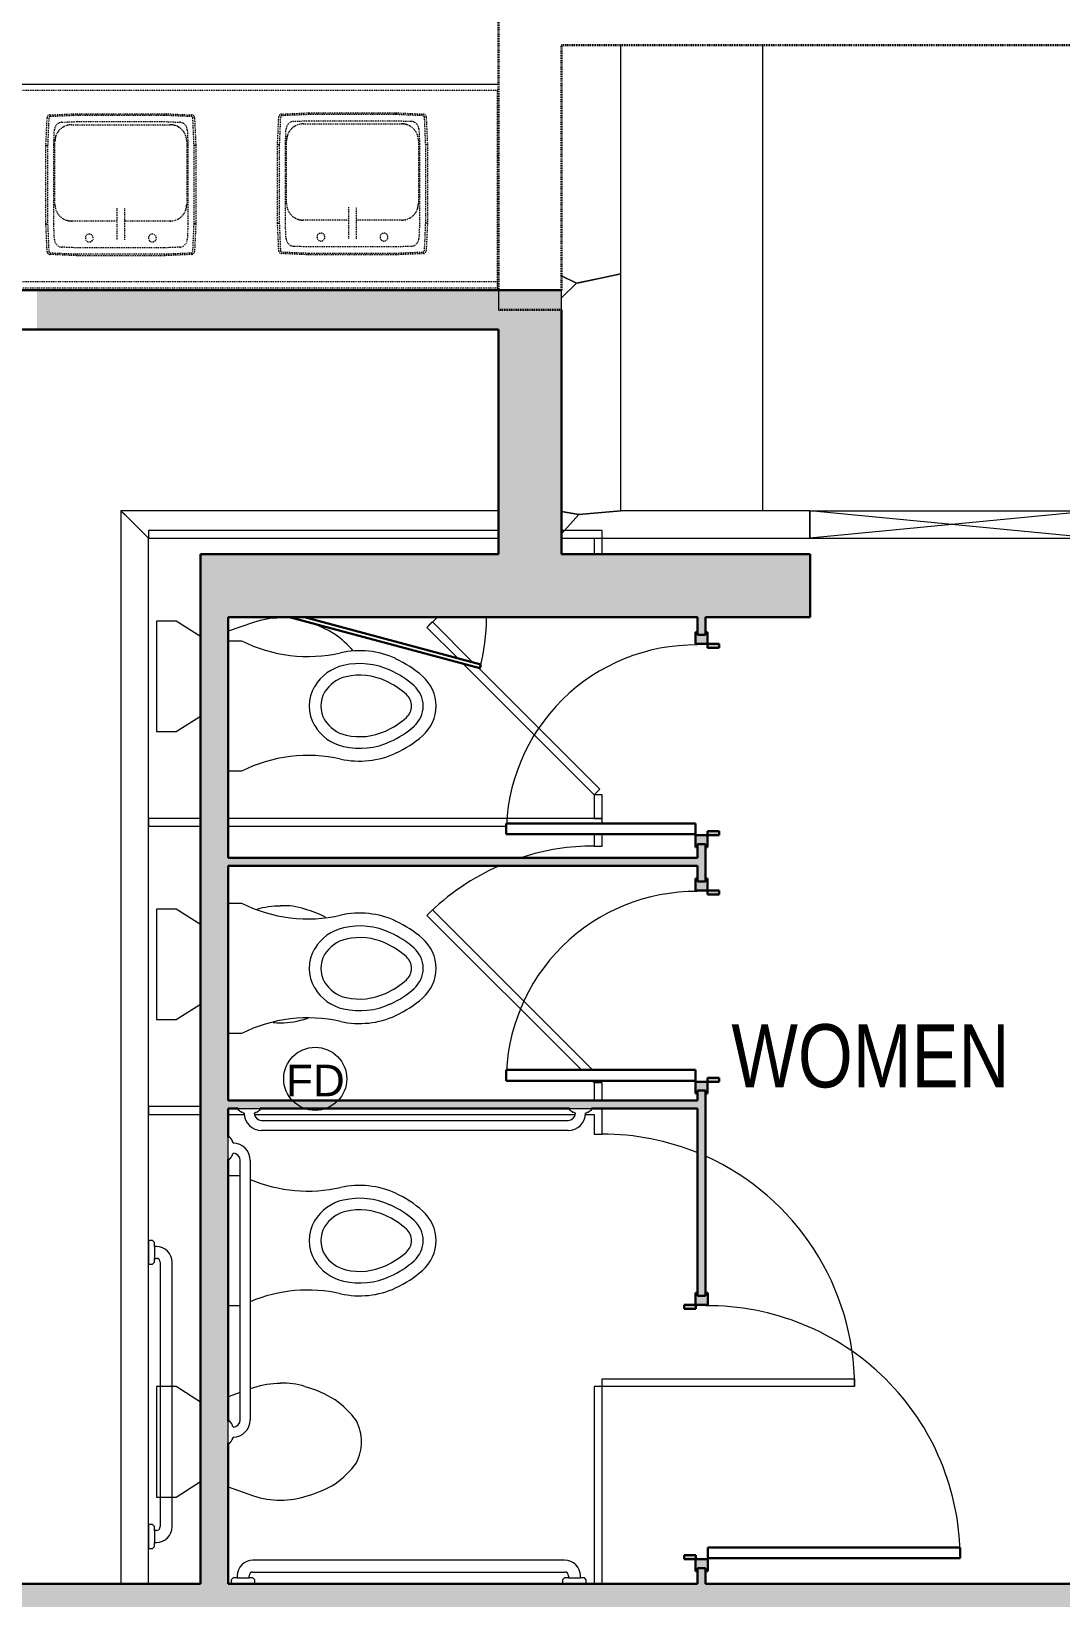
# Model space of a CAD drawing. Header units: inches. Extents: x -4451 to 2809, y -40 to 2719.
# Drawn here: x -892.7 to -762.2, y 1431.6 to 1630.1 of the extents above; entities that cross this region are included whole.
import ezdxf

# ---------------------------------------------------------------- set-up
doc = ezdxf.new("R2010")
doc.units = ezdxf.units.IN
doc.header["$MEASUREMENT"] = 0
doc.linetypes.add('Demolished', pattern=[0.1875, 0.125, -0.0625])
for name, color, linetype, lineweight in [('7th Floor_dwg', 8, 'Continuous', 9), ('A-Anno-Bldg', 7, 'Continuous', 9), ('A-ANNO-NOTE', 131, 'Continuous', 18), ('A-DOOR', 31, 'Continuous', 18), ('A-Flor-Case-Exst', 7, 'Continuous', 9), ('A-Flor-Pfix', 7, 'Continuous', 9), ('A-Flor-Pfix-Exst', 7, 'Continuous', 9), ('A-Flor-Spcl', 7, 'Continuous', 9), ('A-Flor-Tptn', 7, 'Continuous', 9), ('A-WALL', 113, 'Continuous', 18), ('A-Wall-Bldg', 7, 'Continuous', 9), ('A-Wall-Open', 7, 'Continuous', 9), ('A-WALL-PATT', 111, 'Continuous', 18), ('I-FURN', 30, 'Continuous', 18), ('I-WALL', 2, 'Demolished', 9), ('P-SANR-FIXT', 6, 'Continuous', 18), ('Q-CASE', 31, 'Demolished', 9)]:
    doc.layers.add(name, color=color, linetype=linetype, lineweight=lineweight)
doc.styles.add('Arial', font='arial.ttf', dxfattribs={"width": 0.8, "height": 8})
doc.styles.add('Arial_3', font='arial.ttf', dxfattribs={"height": 4})

# ---------------------------------------------------------------- blocks, each defined once
blk = doc.blocks.new('7th Floor_dwg_Stall _Accessible_-6970074-Level 07 DEMOLITION PLAN')
at = {"layer": 'A-Flor-Pfix'}
for p, q in [((11.63, 24.25), (10.12, 23.72)), ((13.32, 24.84), (12.9, 24.7)), ((10.12, 12.28), (13.32, 11.16))]:
    blk.add_line(p, q, dxfattribs=at)
at = {"layer": 'A-Flor-Pfix', "flags": 128}
blk.add_lwpolyline([(6.59, 23.04), (3.5, 25), (1, 25), (1, 11), (3.5, 11), (6.59, 12.96)], dxfattribs=at)
at = {"layer": 'A-Flor-Pfix'}
for centre, radius, start, end in [((16.72, 14.88), 10.52, 90, 108.8354), ((17.24, 17.38), 8.05, 71.1646, 93.7754), ((16.16, 11.47), 14.01, 57.6462, 74.7553), ((17.24, 14.02), 11.29, 36.0611, 55.3641), ((21.07, 18), 5.93, 0, 26.7012), ((21.07, 18), 5.93, 333.2988, 360), ((17.24, 21.98), 11.29, 304.6359, 323.9389), ((16.7, 23.91), 13.2, 284.9626, 301.7838), ((16.72, 21.12), 10.52, 251.1646, 270), ((16.72, 21.12), 10.52, 270, 288.8354)]:
    blk.add_arc(centre, radius, start, end, dxfattribs=at)
at = {"layer": 'A-Flor-Spcl'}
for p, q in [((0.75, 42.75), (0.75, 41.25)), ((1.5, 40.75), (1.5, 7.25)), ((3, 7.25), (3, 40.75)), ((0.75, 6.75), (0.75, 5.25)), ((52.75, 3), (13.25, 3)), ((11.25, 0.75), (12.75, 0.75)), ((13.25, 1.5), (52.75, 1.5)), ((53.25, 0.75), (54.75, 0.75))]:
    blk.add_line(p, q, dxfattribs=at)
at = {"layer": 'A-Flor-Spcl', "flags": 128}
for points in [[(1, 42.75), (0.75, 42.75), (0.75, 43.25), (0.5, 43.5), (0, 43.5), (0, 40.5), (0.5, 40.5), (0.75, 40.75), (0.75, 41.25), (1, 41.25)], [(1, 6.75), (0.75, 6.75), (0.75, 7.25), (0.5, 7.5), (0, 7.5), (0, 4.5), (0.5, 4.5), (0.75, 4.75), (0.75, 5.25), (1, 5.25)], [(11.25, 1), (11.25, 0.75), (10.75, 0.75), (10.5, 0.5), (10.5, 0)], [(13.5, 0), (13.5, 0.5), (13.25, 0.75), (12.75, 0.75), (12.75, 1)], [(53.25, 1), (53.25, 0.75), (52.75, 0.75), (52.5, 0.5), (52.5, 0)], [(55.5, 0), (55.5, 0.5), (55.25, 0.75), (54.75, 0.75), (54.75, 1)]]:
    blk.add_lwpolyline(points, dxfattribs=at)
at = {"layer": 'A-Flor-Spcl'}
for centre, radius, start, end in [((1, 40.75), 2, 360, 90), ((1, 40.75), 0.5, 0, 90), ((1, 7.25), 2, 270, 0), ((1, 7.25), 0.5, 270, 360), ((13.25, 1), 2, 90, 180), ((52.75, 1), 2, 0, 90), ((13.25, 1), 0.5, 90, 180), ((52.75, 1), 0.5, 0, 90)]:
    blk.add_arc(centre, radius, start, end, dxfattribs=at)
at = {"layer": 'A-Flor-Tptn'}
for p, q in [((6.62, 60.5), (0, 60.5)), ((10.12, 59.5), (12.15, 59.5)), ((13.42, 59.5), (54.11, 59.5))]:
    blk.add_line(p, q, dxfattribs=at)
at = {"layer": 'A-Flor-Tptn', "flags": 128}
for points in [[(0, 60.5), (0, 59.5), (6.62, 59.5)], [(55.38, 59.5), (56.5, 59.5), (56.5, 57), (57.5, 57), (57.5, 60.25)], [(57.5, 0), (57.5, 25), (56.5, 25), (56.5, 0)]]:
    blk.add_lwpolyline(points, dxfattribs=at)
blk.add_lwpolyline([(57.5, 25), (57.5, 26), (89.5, 26), (89.5, 25)], close=True, dxfattribs=at)
at = {"layer": 'A-Flor-Tptn'}
for start, end in [(67.7474, 90), (360, 65.7635)]:
    blk.add_arc((57.5, 25), 32, start, end, dxfattribs=at)
blk = doc.blocks.new('7th Floor_dwg_Stall-6970075-Level 07 DEMOLITION PLAN')
at = {"layer": 'A-Flor-Pfix'}
for p, q in [((10.18, 23.74), (10.12, 23.72)), ((10.12, 12.28), (10.18, 12.26))]:
    blk.add_line(p, q, dxfattribs=at)
at = {"layer": 'A-Flor-Pfix', "flags": 128}
blk.add_lwpolyline([(6.59, 23.04), (3.5, 25), (1, 25), (1, 11), (3.5, 11), (6.59, 12.96)], dxfattribs=at)
at = {"layer": 'A-Flor-Pfix'}
for centre, radius, start, end in [((16.72, 14.88), 10.52, 90, 106.5038), ((17.24, 17.38), 8.05, 71.1646, 93.7754), ((16.16, 11.47), 14.01, 63.102, 74.7553), ((16.72, 21.12), 10.52, 265.0403, 270), ((16.72, 21.12), 10.52, 270, 288.8354), ((16.7, 23.91), 13.2, 284.9626, 285.4158)]:
    blk.add_arc(centre, radius, start, end, dxfattribs=at)
at = {"layer": 'A-Flor-Tptn'}
for p, q in [((6.62, 36.5), (0, 36.5)), ((10.12, 35.5), (45.35, 35.5)), ((56.25, 3.25), (56.5, 3)), ((56.5, 3), (56.75, 3.25))]:
    blk.add_line(p, q, dxfattribs=at)
at = {"layer": 'A-Flor-Tptn', "flags": 128}
for points in [[(0, 36.5), (0, 35.5), (6.62, 35.5)], [(57.5, 35.88), (57.5, 36.5), (10.12, 36.5)], [(56.5, 34.5), (56.5, 33), (57.5, 33), (57.5, 34.5)], [(56.29, 4.63), (35.99, 24.92), (35.29, 24.21), (54.87, 4.63)], [(57.5, 0.75), (57.5, 3), (56.5, 3), (56.5, 0.75)]]:
    blk.add_lwpolyline(points, dxfattribs=at)
at = {"layer": 'A-Flor-Tptn'}
for start, end in [(90, 107.8408), (113.435, 135)]:
    blk.add_arc((56.5, 3), 30, start, end, dxfattribs=at)
blk = doc.blocks.new('7th Floor_dwg_Stall-V3-Level 07 DEMOLITION PLAN')
at = {"layer": 'A-Flor-Pfix'}
for p, q in [((13.32, 24.84), (10.12, 23.72)), ((10.12, 12.28), (10.18, 12.26))]:
    blk.add_line(p, q, dxfattribs=at)
at = {"layer": 'A-Flor-Pfix', "flags": 128}
blk.add_lwpolyline([(6.59, 23.04), (3.5, 25), (1, 25), (1, 11), (3.5, 11), (6.59, 12.96)], dxfattribs=at)
at = {"layer": 'A-Flor-Pfix'}
for centre, radius, start, end in [((16.72, 14.88), 10.52, 90, 108.8354), ((17.24, 17.38), 8.05, 75.7913, 93.7754), ((16.16, 11.47), 14.01, 57.6462, 73.6872), ((17.24, 14.02), 11.29, 39.6228, 55.3641)]:
    blk.add_arc(centre, radius, start, end, dxfattribs=at)
at = {"layer": 'A-Flor-Tptn'}
for p, q in [((44.37, 36.5), (0, 36.5)), ((39.91, 19.59), (56.5, 3))]:
    blk.add_line(p, q, dxfattribs=at)
at = {"layer": 'A-Flor-Tptn', "flags": 128}
for points in [[(0, 36.5), (0, 35.5), (44.37, 35.5)], [(57.5, 33.5), (57.5, 36.5), (52.37, 36.5)], [(52.37, 35.5), (56.5, 35.5), (56.5, 33.5)], [(41.13, 19.78), (35.99, 24.92), (35.29, 24.21), (39.2, 20.3)], [(56.5, 3), (57.21, 3.71), (41.84, 19.08)]]:
    blk.add_lwpolyline(points, dxfattribs=at)
blk.add_lwpolyline([(56.5, 0), (57.5, 0), (57.5, 3), (56.5, 3)], close=True, dxfattribs=at)
at = {"layer": 'A-Flor-Tptn'}
blk.add_arc((56.5, 3), 30, 131.27, 135, dxfattribs=at)
blk = doc.blocks.new('7th Floor_dwg-6970059-Level 07 DEMOLITION PLAN')
at = {"layer": 'A-Flor-Case-Exst'}
for p, q in [((-799.97, 1569.4), (-799.97, 1628.4)), ((-833.47, 1623.4), (-893.97, 1623.4))]:
    blk.add_line(p, q, dxfattribs=at)
at = {"layer": 'A-Flor-Pfix-Exst'}
for start, end in [(21.0183, 24.0017), (335.9983, 338.9817)]:
    blk.add_arc((-839.75, 1611.57), 6.77, start, end, dxfattribs=at)
at = {"layer": 'A-Wall-Bldg'}
blk.add_line((-833.47, 1599.4), (-833.58, 1599.4), dxfattribs=at)
at = {"layer": 'A-Wall-Bldg', "flags": 128}
for points in [[(-825.47, 1565.9), (-794, 1565.9), (-794, 1569.4), (-817.97, 1569.4), (-817.97, 1599.4), (-817.97, 1628.4)], [(-833.47, 1569.4), (-881.33, 1569.4), (-881.33, 1433.4)], [(-877.83, 1433.4), (-877.83, 1565.9), (-833.47, 1565.9)]]:
    blk.add_lwpolyline(points, dxfattribs=at)
at = {"layer": 'A-Wall-Open'}
blk.add_line((-794, 1569.4), (-758, 1569.4), dxfattribs=at)
at = {"layer": 'A-Wall-Open', "flags": 128}
blk.add_lwpolyline([(-758, 1565.9), (-794, 1569.4), (-794, 1565.9), (-758, 1565.9), (-758, 1569.4), (-794, 1565.9)], dxfattribs=at)
at = {"layer": 'A-WALL-PATT', "color": 7, "lineweight": 9, "flags": 128}
for points in [[(-825.47, 1596.39), (-823.59, 1598.23), (-823.3, 1598.29), (-817.97, 1599.4), (-820.34, 1598.9), (-823.59, 1598.23), (-825.47, 1599.15)], [(-825.47, 1599.15), (-823.59, 1598.23), (-823.59, 1598.23), (-825.47, 1596.39)], [(-825.47, 1569.3), (-823.59, 1568.95), (-823.3, 1568.9), (-817.97, 1569.4), (-823.3, 1568.9), (-825.47, 1566.46)], [(-825.47, 1566.46), (-823.3, 1568.9), (-825.47, 1569.3)], [(-794, 1565.9), (-794, 1568.9), (-794, 1569.4)]]:
    blk.add_lwpolyline(points, dxfattribs=at)
blk.add_lwpolyline([(-881.33, 1569.4), (-880.16, 1568.23), (-877.83, 1565.9), (-880.83, 1568.9)], close=True, dxfattribs=at)
for name, p in [('7th Floor_dwg_Stall-V3-Level 07 DEMOLITION PLAN', (-877.83, 1530.4)), ('7th Floor_dwg_Stall-6970075-Level 07 DEMOLITION PLAN', (-877.83, 1493.9)), ('7th Floor_dwg_Stall _Accessible_-6970074-Level 07 DEMOLITION PLAN', (-877.83, 1433.4))]:
    blk.add_blockref(name, p)
at = {"layer": 'A-Anno-Bldg', "insert": (-786.32, 1504.32), "char_height": 8, "width": 41.7217, "attachment_point": 2, "line_spacing_factor": 0.941778, "style": 'Arial'}
blk.add_mtext('WOMEN', dxfattribs=at)
blk = doc.blocks.new('Door - Single - Solid Door 2-V17-Level 07 DEMOLITION PLAN')
at = {"layer": 'A-DOOR'}
h = blk.add_hatch(color=10, dxfattribs=at)
h.paths.add_polyline_path([(-9.63, 0.59), (-9.26, 0.59), (-9.26, -0.41), (-9.63, -0.41), (-9.63, -0.68), (-8.13, -0.68), (-8.13, -2.14), (-7.63, -2.14), (-7.63, -0.64), (-8.13, -0.64), (-8.13, 0.86), (-9.63, 0.86)], flags=0)
h.paths.add_polyline_path([(15.62, -0.64), (15.62, -2.14), (16.12, -2.14), (16.12, -0.68), (17.62, -0.68), (17.62, -0.41), (17.24, -0.41), (17.24, 0.59), (17.62, 0.59), (17.62, 0.86), (16.12, 0.86), (16.12, -0.64)], flags=0)
at = {"layer": 'A-DOOR', "color": 8, "lineweight": 30}
for p, q in [((-8.01, 24.86), (-6.63, 24.86)), ((-8.01, 0.86), (-8.01, 24.86)), ((-6.63, 24.86), (-6.63, 0.86)), ((-9.63, 0.86), (-9.63, 0.59)), ((-8.13, 0.86), (-9.63, 0.86)), ((-8.13, -0.64), (-8.13, 0.86)), ((-6.63, 0.86), (-8.01, 0.86)), ((17.62, 0.86), (16.12, 0.86)), ((16.12, 0.86), (16.12, -0.64)), ((17.62, 0.59), (17.62, 0.86)), ((-9.63, -0.41), (-9.63, -0.68)), ((-9.63, -0.68), (-8.13, -0.68)), ((-7.63, -0.64), (-8.13, -0.64)), ((-8.13, -0.68), (-8.13, -2.14)), ((-7.63, -2.14), (-7.63, -0.64)), ((16.12, -0.64), (15.62, -0.64)), ((15.62, -0.64), (15.62, -2.14)), ((16.12, -2.14), (16.12, -0.68)), ((16.12, -0.68), (17.62, -0.68)), ((17.62, -0.68), (17.62, -0.41)), ((-8.13, -2.14), (-7.63, -2.14)), ((15.62, -2.14), (16.12, -2.14))]:
    blk.add_line(p, q, dxfattribs=at)
at = {"layer": 'A-DOOR', "lineweight": 9}
blk.add_arc((-8.01, 0.86), 24, 359.5, 90, dxfattribs=at)
blk = doc.blocks.new('Door - Single - Solid Door 3-7003994-Level 07 DEMOLITION PLAN')
at = {"layer": 'A-DOOR'}
h = blk.add_hatch(color=10, dxfattribs=at)
h.paths.add_polyline_path([(-13.63, 0.41), (-13.26, 0.41), (-13.26, -0.59), (-13.63, -0.59), (-13.63, -0.86), (-12.13, -0.86), (-12.13, 0.64), (-11.63, 0.64), (-11.63, 2.14), (-12.13, 2.14), (-12.13, 0.68), (-13.63, 0.68), (-13.63, 0.64)], flags=0)
h.paths.add_polyline_path([(19.62, 0.64), (20.12, 0.64), (20.12, -0.86), (21.62, -0.86), (21.62, -0.59), (21.24, -0.59), (21.24, 0.41), (21.62, 0.41), (21.62, 0.68), (20.12, 0.68), (20.12, 2.14), (19.62, 2.14)], flags=0)
at = {"layer": 'A-DOOR', "color": 8, "lineweight": 30}
for p, q in [((-12.13, 2.14), (-11.63, 2.14)), ((-12.13, 0.68), (-12.13, 2.14)), ((-11.63, 2.14), (-11.63, 0.64)), ((19.62, 2.14), (20.12, 2.14)), ((19.62, 0.64), (19.62, 2.14)), ((20.12, 2.14), (20.12, 0.68)), ((-13.63, 0.68), (-12.13, 0.68)), ((-13.63, 0.41), (-13.63, 0.68)), ((-12.13, 0.64), (-12.13, -0.86)), ((-11.63, 0.64), (-12.13, 0.64)), ((20.12, 0.64), (19.62, 0.64)), ((20.12, 0.68), (21.62, 0.68)), ((20.12, -0.86), (20.12, 0.64)), ((21.62, 0.68), (21.62, 0.41)), ((-13.63, -0.86), (-13.63, -0.59)), ((-12.13, -0.86), (-13.63, -0.86)), ((-10.63, -0.86), (-12.01, -0.86)), ((-12.01, -0.86), (-12.01, -32.86)), ((-10.63, -32.86), (-10.63, -0.86)), ((21.62, -0.86), (20.12, -0.86)), ((21.62, -0.59), (21.62, -0.86)), ((-12.01, -32.86), (-10.63, -32.86))]:
    blk.add_line(p, q, dxfattribs=at)
at = {"layer": 'A-DOOR', "lineweight": 9}
blk.add_arc((-12.01, -0.86), 32, 270, 0.5, dxfattribs=at)
blk = doc.blocks.new('P-Toilet-Wall-3D - Wall Mount-V18-Level 07 DEMOLITION PLAN')
at = {"layer": 'P-SANR-FIXT', "lineweight": 9}
for p, q in [((-867.65, 1478.15), (-867.65, 1485.15)), ((-867.65, 1485.15), (-866.2, 1485.15)), ((-867.72, 1478.15), (-867.65, 1478.15)), ((-867.65, 1475.65), (-867.72, 1475.65)), ((-867.65, 1468.65), (-867.65, 1475.65)), ((-866.2, 1468.65), (-867.65, 1468.65))]:
    blk.add_line(p, q, dxfattribs=at)
for centre, radius, start, end in [((-857.61, 1502), 18.83, 247.0894, 282.704), ((-851.07, 1472.96), 10.93, 65.296, 102.704), ((-852.39, 1470.09), 14.09, 48.704, 65.296), ((-851.86, 1476.47), 5.71, 102.704, 149.296), ((-851.07, 1472.96), 9.3, 65.296, 102.704), ((-852.39, 1470.09), 12.47, 48.704, 65.296), ((-852.58, 1476.9), 4.87, 149.296, 210.704), ((-851.86, 1476.47), 4.24, 102.704, 149.296), ((-851.07, 1472.96), 7.83, 65.296, 102.704), ((-852.39, 1470.09), 11, 48.704, 65.296), ((-846.41, 1476.9), 3.4, 311.296, 48.704), ((-846.41, 1476.9), 5.03, 311.296, 48.704), ((-852.58, 1476.9), 3.4, 149.296, 210.704), ((-846.41, 1476.9), 1.93, 311.296, 48.704), ((-851.86, 1477.33), 4.24, 210.704, 257.296), ((-852.39, 1483.71), 11, 294.704, 311.296), ((-851.86, 1477.33), 5.71, 210.704, 257.296), ((-851.07, 1480.83), 7.83, 257.296, 294.704), ((-852.39, 1483.71), 12.47, 294.704, 311.296), ((-852.39, 1483.71), 14.09, 294.704, 311.296), ((-851.07, 1480.83), 10.93, 257.296, 294.704), ((-851.07, 1480.83), 9.3, 257.296, 294.704), ((-857.61, 1451.8), 18.83, 77.296, 112.9106)]:
    blk.add_arc(centre, radius, start, end, dxfattribs=at)
blk = doc.blocks.new('P-Grab_Bar-42in - 42 INCH-3757786-Level 07 DEMOLITION PLAN')
at = {"layer": 'I-FURN', "lineweight": 9}
for p, q in [((-1000.57, 1627.9), (-1000.57, 1627.97)), ((-1000.1, 1628.66), (-999.96, 1628.66)), ((-999.96, 1628.66), (-999.96, 1625.86)), ((-1000.57, 1626.56), (-1000.57, 1626.63)), ((-999.96, 1625.86), (-1000.1, 1625.86)), ((-1002.75, 1586.83), (-1002.75, 1625.69)), ((-1001.48, 1625.69), (-1001.48, 1586.83)), ((-1000.1, 1586.66), (-999.96, 1586.66)), ((-999.96, 1586.66), (-999.96, 1583.86)), ((-1000.57, 1585.9), (-1000.57, 1585.97)), ((-1000.57, 1584.56), (-1000.57, 1584.62)), ((-999.96, 1583.86), (-1000.1, 1583.86))]:
    blk.add_line(p, q, dxfattribs=at)
for centre, radius, start, end in [((-1000.54, 1625.69), 2.21, 90.8636, 179.8856), ((-1000.54, 1627.97), 0.0327, 122.2704, 183.2464), ((-1000.7, 1628.21), 0.259, 302.2704, 359.7352), ((-1000.34, 1628.23), 0.0983, 122.1818, 187.8257), ((-1000.42, 1628.4), 0.0998, 286.0161, 349.9895), ((-1000.22, 1628.39), 0.0975, 119.154, 180.8489), ((-1000.29, 1628.57), 0.0984, 282.9565, 357.0456), ((-1000.1, 1628.57), 0.0934, 90, 182.0008), ((-1000.53, 1625.68), 0.946, 92.3393, 179.6607), ((-1000.54, 1626.56), 0.0327, 176.7675, 237.7339), ((-1000.7, 1626.31), 0.259, 0.2661, 57.7339), ((-1000.34, 1626.3), 0.0983, 172.1794, 237.8206), ((-1000.42, 1626.12), 0.0998, 10.0117, 73.9883), ((-1000.22, 1626.13), 0.0975, 179.1532, 240.8468), ((-1000.29, 1625.95), 0.0984, 2.955, 77.045), ((-1000.1, 1625.95), 0.0934, 178, 270), ((-1000.54, 1586.83), 2.21, 180, 269.1445), ((-1000.53, 1586.84), 0.946, 180.5765, 267.6589), ((-1000.7, 1586.21), 0.259, 302.2602, 359.7322), ((-1000.34, 1586.23), 0.0983, 122.176, 187.8138), ((-1000.42, 1586.4), 0.0998, 286.0057, 349.9867), ((-1000.22, 1586.39), 0.0975, 119.1521, 180.844), ((-1000.29, 1586.57), 0.0984, 282.9529, 357.0442), ((-1000.1, 1586.57), 0.0934, 90, 181.9989), ((-1000.54, 1585.97), 0.0327, 122.2602, 183.2136), ((-1000.54, 1584.56), 0.0327, 176.7864, 237.7398), ((-1000.7, 1584.31), 0.259, 0.2678, 57.7398), ((-1000.34, 1584.3), 0.0983, 172.1862, 237.824), ((-1000.42, 1584.12), 0.0998, 10.0133, 73.9943), ((-1000.22, 1584.13), 0.0975, 179.156, 240.8479), ((-1000.29, 1583.95), 0.0984, 2.9558, 77.0471), ((-1000.1, 1583.95), 0.0934, 178.0011, 270)]:
    blk.add_arc(centre, radius, start, end, dxfattribs=at)
blk = doc.blocks.new('P-Grab_Bar-36in - 36 INCH-3759717-Level 07 DEMOLITION PLAN')
at = {"layer": 'I-FURN', "lineweight": 9}
for p, q in [((-1039.29, 1584.39), (-1006.43, 1584.39)), ((-1041.57, 1582.21), (-1041.5, 1582.21)), ((-1040.23, 1582.21), (-1040.16, 1582.21)), ((-1006.44, 1583.12), (-1039.29, 1583.12)), ((-1005.57, 1582.21), (-1005.5, 1582.21)), ((-1004.23, 1582.21), (-1004.16, 1582.21)), ((-1042.26, 1581.6), (-1042.26, 1581.74)), ((-1039.46, 1581.6), (-1042.26, 1581.6)), ((-1039.46, 1581.74), (-1039.46, 1581.6)), ((-1006.26, 1581.6), (-1006.26, 1581.74)), ((-1003.46, 1581.6), (-1006.26, 1581.6)), ((-1003.46, 1581.74), (-1003.46, 1581.6))]:
    blk.add_line(p, q, dxfattribs=at)
for centre, radius, start, end in [((-1039.29, 1582.18), 2.21, 90, 179.1445), ((-1006.44, 1582.18), 2.21, 0.8636, 89.8856), ((-1041.83, 1581.98), 0.0983, 82.1862, 147.824), ((-1041.81, 1582.33), 0.259, 270.2678, 327.7398), ((-1041.57, 1582.18), 0.0327, 86.7864, 147.7398), ((-1039.28, 1582.17), 0.946, 90.5765, 177.6589), ((-1040.16, 1582.18), 0.0327, 32.2602, 93.2136), ((-1039.91, 1582.33), 0.259, 212.2602, 269.7322), ((-1039.9, 1581.98), 0.0983, 32.176, 97.8138), ((-1006.44, 1582.17), 0.946, 2.3393, 89.6607), ((-1005.83, 1581.98), 0.0983, 82.1794, 147.8206), ((-1005.81, 1582.33), 0.259, 270.2661, 327.7339), ((-1005.57, 1582.18), 0.0327, 86.7675, 147.7339), ((-1004.16, 1582.18), 0.0327, 32.2704, 93.2464), ((-1003.91, 1582.33), 0.259, 212.2704, 269.7352), ((-1003.9, 1581.98), 0.0983, 32.1818, 97.8257), ((-1042.17, 1581.74), 0.0934, 88.0011, 180), ((-1042.17, 1581.93), 0.0984, 272.9558, 347.0471), ((-1041.99, 1581.86), 0.0975, 89.156, 150.8479), ((-1042.01, 1582.06), 0.0998, 280.0133, 343.9943), ((-1039.72, 1582.06), 0.0998, 196.0057, 259.9867), ((-1039.73, 1581.86), 0.0975, 29.1521, 90.844), ((-1039.55, 1581.93), 0.0984, 192.9529, 267.0442), ((-1039.56, 1581.74), 0.0934, 0, 91.9989), ((-1006.17, 1581.74), 0.0934, 88, 180), ((-1006.17, 1581.93), 0.0984, 272.955, 347.045), ((-1005.99, 1581.86), 0.0975, 89.1532, 150.8468), ((-1006.01, 1582.06), 0.0998, 280.0117, 343.9883), ((-1003.72, 1582.06), 0.0998, 196.0161, 259.9895), ((-1003.73, 1581.86), 0.0975, 29.154, 90.8489), ((-1003.55, 1581.93), 0.0984, 192.9565, 267.0456), ((-1003.56, 1581.74), 0.0934, 0, 92.0008)]:
    blk.add_arc(centre, radius, start, end, dxfattribs=at)
blk = doc.blocks.new('P-Toilet-Wall-3D - Wall Mount-V16-Level 07 DEMOLITION PLAN')
at = {"layer": 'P-SANR-FIXT', "lineweight": 9}
for p, q in [((-995.46, 1581.66), (-995.46, 1583.29)), ((-978.96, 1583.29), (-978.96, 1581.66)), ((-988.46, 1581.66), (-995.46, 1581.66)), ((-988.46, 1581.6), (-988.46, 1581.66)), ((-978.96, 1581.66), (-985.96, 1581.66)), ((-985.96, 1581.66), (-985.96, 1581.6))]:
    blk.add_line(p, q, dxfattribs=at)
for centre, radius, start, end in [((-987.21, 1602.9), 5.03, 41.296, 138.704), ((-980.4, 1596.92), 14.09, 138.704, 155.296), ((-987.21, 1602.9), 3.4, 41.296, 138.704), ((-994.02, 1596.92), 14.09, 24.704, 41.296), ((-980.4, 1596.92), 12.47, 138.704, 155.296), ((-980.4, 1596.92), 11, 138.704, 155.296), ((-987.21, 1602.9), 1.93, 41.296, 138.704), ((-994.02, 1596.92), 11, 24.704, 41.296), ((-994.02, 1596.92), 12.47, 24.704, 41.296), ((-983.28, 1598.25), 10.93, 155.296, 192.704), ((-983.28, 1598.25), 9.3, 155.296, 192.704), ((-991.15, 1598.25), 9.3, 347.296, 24.704), ((-991.15, 1598.25), 10.93, 347.296, 24.704), ((-983.28, 1598.25), 7.83, 155.296, 192.704), ((-991.15, 1598.25), 7.83, 347.296, 24.704), ((-986.78, 1597.46), 5.71, 192.704, 239.296), ((-986.78, 1597.46), 4.24, 192.704, 239.296), ((-987.64, 1597.46), 4.24, 300.704, 347.296), ((-987.64, 1597.46), 5.71, 300.704, 347.296), ((-1012.31, 1591.7), 18.83, 333.4615, 12.704), ((-962.11, 1591.7), 18.83, 167.296, 206.5385), ((-987.21, 1596.73), 4.87, 239.296, 300.704), ((-987.21, 1596.73), 3.4, 239.296, 300.704)]:
    blk.add_arc(centre, radius, start, end, dxfattribs=at)
blk = doc.blocks.new('P-Sink-Rectangular - PSR1918-V19-Level 07 DEMOLITION PLAN')
at = {"layer": 'P-SANR-FIXT', "color": 7, "linetype": 'Demolished', "lineweight": 9}
for p, q in [((-9.5, 4.97), (-9.34, 8.49)), ((-9.13, 8.48), (-9.28, 4.96)), ((-8.99, 8.84), (-5.52, 9)), ((-5.51, 8.78), (-8.98, 8.63)), ((-7.47, 7.92), (-5.51, 8)), ((-5.52, 9), (5.52, 9)), ((-5.52, 9), (-5.51, 8.78)), ((5.51, 8.78), (-5.51, 8.78)), ((-5.51, 8), (5.51, 8)), ((5.52, 9), (5.51, 8.78)), ((8.98, 8.63), (5.51, 8.78)), ((5.51, 8), (7.47, 7.92)), ((5.52, 9), (8.99, 8.84)), ((9.28, 4.96), (9.13, 8.48)), ((9.34, 8.49), (9.5, 4.97)), ((-8.5, 5.01), (-8.42, 6.97)), ((8.42, 6.97), (8.5, 5.01)), ((-9.5, 4.97), (-9.28, 4.96)), ((-9.5, -4.97), (-9.5, 4.97)), ((-9.28, 4.96), (-9.28, -4.96)), ((-8.5, -5.01), (-8.5, 5.01)), ((-6.25, 4.6), (-0.49, 4.6)), ((-6.25, 4.6), (-0.49, 4.6)), ((0.48, 4.6), (6.25, 4.6)), ((0.48, 4.6), (6.25, 4.6)), ((8.5, 5.01), (8.5, -5.01)), ((9.5, 4.97), (9.28, 4.96)), ((9.28, -4.96), (9.28, 4.96)), ((9.5, 4.97), (9.5, -4.97)), ((-8.35, -5.5), (-8.35, 2.5)), ((-8.35, -5.5), (-8.35, 2.5)), ((8.35, 2.5), (8.35, -5.5)), ((8.35, 2.5), (8.35, -5.5)), ((-9.5, -4.97), (-9.28, -4.96)), ((-9.34, -8.49), (-9.5, -4.97)), ((-9.28, -4.96), (-9.13, -8.48)), ((-8.42, -6.97), (-8.5, -5.01)), ((8.5, -5.01), (8.42, -6.97)), ((9.13, -8.48), (9.28, -4.96)), ((9.5, -4.97), (9.28, -4.96)), ((9.5, -4.97), (9.34, -8.49)), ((-5.51, -8), (-7.47, -7.92)), ((6.25, -7.6), (-6.25, -7.6)), ((6.25, -7.6), (-6.25, -7.6)), ((7.47, -7.92), (5.51, -8)), ((-5.52, -9), (-8.99, -8.84)), ((-8.98, -8.63), (-5.51, -8.78)), ((-5.52, -9), (-5.51, -8.78)), ((5.52, -9), (-5.52, -9)), ((5.51, -8), (-5.51, -8)), ((-5.51, -8.78), (5.51, -8.78)), ((5.51, -8.78), (8.98, -8.63)), ((5.52, -9), (5.51, -8.78)), ((8.99, -8.84), (5.52, -9))]:
    blk.add_line(p, q, dxfattribs=at)
at = {"layer": 'P-SANR-FIXT', "color": 7, "linetype": 'Demolished', "lineweight": 9, "flags": 128}
for points in [[(-0.5, 6.97), (-0.5, 6.97), (-0.5, 6.96), (-0.5, 6.95), (-0.5, 6.94), (-0.5, 6.93), (-0.5, 6.91), (-0.5, 6.89), (-0.5, 6.87), (-0.5, 6.84), (-0.5, 6.81), (-0.5, 6.78), (-0.5, 6.74), (-0.5, 6.7), (-0.5, 6.66), (-0.5, 6.62), (-0.5, 6.57), (-0.5, 6.52), (-0.5, 6.47), (-0.5, 6.42), (-0.5, 6.36), (-0.5, 6.3), (-0.5, 6.24), (-0.5, 6.18), (-0.5, 6.11), (-0.5, 6.05), (-0.5, 5.98), (-0.5, 5.91), (-0.5, 5.84), (-0.5, 5.77), (-0.5, 5.69), (-0.5, 5.62), (-0.5, 5.54), (-0.5, 5.46), (-0.5, 5.39), (-0.5, 5.31), (-0.5, 5.23), (-0.5, 5.15), (-0.5, 5.07), (-0.5, 4.99), (-0.5, 4.91), (-0.5, 4.83), (-0.5, 4.75), (-0.5, 4.67), (-0.5, 4.59), (-0.5, 4.51), (-0.5, 4.44), (-0.5, 4.36), (-0.5, 4.28), (-0.5, 4.21), (-0.5, 4.13), (-0.5, 4.06), (-0.5, 3.99), (-0.5, 3.92), (-0.5, 3.86), (-0.5, 3.79), (-0.5, 3.73), (-0.5, 3.66), (-0.5, 3.61), (-0.5, 3.55), (-0.5, 3.49), (-0.5, 3.44), (-0.5, 3.39), (-0.5, 3.34), (-0.5, 3.3), (-0.5, 3.25), (-0.5, 3.21), (-0.5, 3.18), (-0.5, 3.14), (-0.5, 3.11), (-0.5, 3.08), (-0.5, 3.06), (-0.5, 3.04), (-0.5, 3.02), (-0.5, 3), (-0.5, 2.99), (-0.5, 2.98), (-0.5, 2.97), (-0.5, 2.97), (-0.5, 2.97)], [(0.5, 2.97), (0.5, 2.97), (0.5, 2.97), (0.5, 2.98), (0.5, 2.99), (0.5, 3.01), (0.5, 3.02), (0.5, 3.05), (0.5, 3.07), (0.5, 3.1), (0.5, 3.13), (0.5, 3.16), (0.5, 3.19), (0.5, 3.23), (0.5, 3.27), (0.5, 3.32), (0.5, 3.36), (0.5, 3.41), (0.5, 3.46), (0.5, 3.52), (0.5, 3.57), (0.5, 3.63), (0.5, 3.69), (0.5, 3.76), (0.5, 3.82), (0.5, 3.89), (0.5, 3.95), (0.5, 4.02), (0.5, 4.1), (0.5, 4.17), (0.5, 4.24), (0.5, 4.32), (0.5, 4.39), (0.5, 4.47), (0.5, 4.55), (0.5, 4.63), (0.5, 4.71), (0.5, 4.79), (0.5, 4.87), (0.5, 4.95), (0.5, 5.03), (0.5, 5.11), (0.5, 5.19), (0.5, 5.26), (0.5, 5.34), (0.5, 5.42), (0.5, 5.5), (0.5, 5.58), (0.5, 5.65), (0.5, 5.73), (0.5, 5.8), (0.5, 5.87), (0.5, 5.94), (0.5, 6.01), (0.5, 6.08), (0.5, 6.14), (0.5, 6.21), (0.5, 6.27), (0.5, 6.33), (0.5, 6.39), (0.5, 6.44), (0.5, 6.49), (0.5, 6.55), (0.5, 6.59), (0.5, 6.64), (0.5, 6.68), (0.5, 6.72), (0.5, 6.76), (0.5, 6.79), (0.5, 6.82), (0.5, 6.85), (0.5, 6.88), (0.5, 6.9), (0.5, 6.92), (0.5, 6.93), (0.5, 6.95), (0.5, 6.96), (0.5, 6.96), (0.5, 6.97), (0.5, 6.97)]]:
    blk.add_lwpolyline(points, dxfattribs=at)
at = {"layer": 'P-SANR-FIXT', "color": 7, "linetype": 'Demolished', "lineweight": 9}
for centre, radius, start, end in [((-8.97, 8.47), 0.371, 92.5667, 177.4333), ((-8.97, 8.47), 0.156, 92.5667, 177.4333), ((8.97, 8.47), 0.156, 2.5667, 87.4333), ((8.97, 8.47), 0.371, 2.5667, 87.4333), ((-7.42, 6.92), 0.995, 92.5667, 177.4333), ((-4, 6.75), 0.5, 360, 180), ((-4, 6.75), 0.5, 180, 360), ((4, 6.75), 0.5, 360, 180), ((4, 6.75), 0.5, 180, 360), ((7.42, 6.92), 0.995, 2.5667, 87.4333), ((-6.25, 2.5), 2.1, 90, 180), ((-6.25, 2.5), 2.1, 90, 180), ((-6.25, 2.5), 2.1, 115.0288, 154.9712), ((-6.25, 2.5), 2.1, 90, 109.9712), ((6.25, 2.5), 2.1, 70.0288, 90), ((6.25, 2.5), 2.1, 0, 90), ((6.25, 2.5), 2.1, 0, 90), ((6.25, 2.5), 2.1, 25.0288, 64.9712), ((-6.25, 2.5), 2.1, 160.0288, 180), ((6.25, 2.5), 2.1, 0, 19.9712), ((-6.25, -5.5), 2.1, 180, 199.9712), ((-6.25, -5.5), 2.1, 180, 270), ((-6.25, -5.5), 2.1, 180, 270), ((6.25, -5.5), 2.1, 270, 360), ((6.25, -5.5), 2.1, 270, 360), ((6.25, -5.5), 2.1, 340.0288, 360), ((-7.42, -6.92), 0.995, 182.5667, 267.4333), ((-6.25, -5.5), 2.1, 205.0288, 244.9712), ((-6.25, -5.5), 2.1, 250.0288, 270), ((6.25, -5.5), 2.1, 270, 289.9712), ((6.25, -5.5), 2.1, 295.0288, 334.9712), ((7.42, -6.92), 0.995, 272.5667, 357.4333), ((-8.97, -8.47), 0.371, 182.5667, 267.4333), ((-8.97, -8.47), 0.156, 182.5667, 267.4333), ((8.97, -8.47), 0.156, 272.5667, 357.4333), ((8.97, -8.47), 0.371, 272.5667, 357.4333)]:
    blk.add_arc(centre, radius, start, end, dxfattribs=at)
blk = doc.blocks.new('Door-Single-Panel - ACCESS PANEL-7119048-Level 07 DEMOLITION PLAN')
at = {"layer": 'A-DOOR', "color": 8, "lineweight": 30}
for p, q in [((-11.65, 10.47), (-11.78, 9.99)), ((-11.78, 9.99), (10.57, 4)), ((12.5, 4), (-11.65, 10.47))]:
    blk.add_line(p, q, dxfattribs=at)
at = {"layer": 'A-DOOR', "lineweight": 9}
blk.add_arc((12.5, 4), 25, 165, 180, dxfattribs=at)

msp = doc.modelspace()

# ---------------------------------------------------------------- hatches: boundary and pattern name
at = {"layer": 'A-WALL-PATT', "lineweight": 9}
for points in [[(-855.2, 1592.36), (-833.47, 1592.36), (-833.47, 1597.36), (-891.96, 1597.36), (-891.96, 1592.36), (-886.42, 1592.36)], [(-825.47, 1563.9), (-825.47, 1597.36), (-833.47, 1597.36), (-833.47, 1563.9)], [(-808.22, 1555.9), (-793.96, 1555.9), (-793.96, 1563.9), (-871.22, 1563.9), (-871.22, 1555.9), (-823.98, 1555.9)], [(-871.22, 1433.4), (-867.72, 1433.4), (-867.72, 1555.9), (-871.22, 1555.9), (-871.22, 1455.08)], [(-867.72, 1524.4), (-808.22, 1524.4), (-808.22, 1525.4), (-867.72, 1525.4)], [(-823.95, 1493.65), (-808.22, 1493.65), (-808.22, 1494.65), (-867.72, 1494.65), (-867.72, 1493.65), (-823.98, 1493.65)], [(-823.98, 1429.9), (-747.72, 1429.9), (-747.72, 1433.4), (-1069.72, 1433.4), (-1069.72, 1429.9), (-847.22, 1429.9)]]:
    msp.add_hatch(color=7, dxfattribs=at).paths.add_polyline_path(points, flags=0)
h = msp.add_hatch(color=7, dxfattribs=at)
h.paths.add_polyline_path([(-808.22, 1433.4), (-807.22, 1433.4), (-807.22, 1435.4), (-808.22, 1435.4)], flags=0)
h.paths.add_polyline_path([(-807.22, 1469.9), (-807.22, 1495.9), (-808.22, 1495.9), (-808.22, 1469.9)], flags=0)
h.paths.add_polyline_path([(-808.22, 1522.4), (-807.22, 1522.4), (-807.22, 1527.15), (-808.22, 1527.15), (-808.22, 1524.4)], flags=0)
h.paths.add_polyline_path([(-807.22, 1553.65), (-807.22, 1555.9), (-808.22, 1555.9), (-808.22, 1553.65)], flags=0)

# ---------------------------------------------------------------- linework, layer by layer
at = {"layer": 'A-ANNO-NOTE', "lineweight": 9}
msp.add_circle((-856.69, 1497.4), 4, dxfattribs=at)
at = {"layer": 'A-WALL', "color": 250, "linetype": 'Demolished', "lineweight": 30}
for p, q in [((-833.47, 1653.86), (-833.47, 1597.36)), ((-825.47, 1597.36), (-825.47, 1628.4)), ((-833.47, 1594.86), (-825.47, 1594.86))]:
    msp.add_line(p, q, dxfattribs=at)
at = {"layer": 'A-WALL', "color": 8, "lineweight": 30}
for p, q in [((-825.47, 1597.36), (-833.47, 1597.36)), ((-825.47, 1563.9), (-825.47, 1594.86)), ((-833.47, 1592.36), (-833.47, 1563.9)), ((-833.47, 1563.9), (-871.22, 1563.9)), ((-871.22, 1563.9), (-871.22, 1555.9)), ((-793.96, 1563.9), (-825.47, 1563.9)), ((-793.96, 1555.9), (-793.96, 1563.9)), ((-867.72, 1555.9), (-808.22, 1555.9)), ((-807.22, 1555.9), (-793.96, 1555.9))]:
    msp.add_line(p, q, dxfattribs=at)
at = {"layer": 'A-WALL', "lineweight": 9}
for p, q in [((-833.47, 1597.36), (-833.47, 1594.86)), ((-825.47, 1594.86), (-825.47, 1597.36))]:
    msp.add_line(p, q, dxfattribs=at)
at = {"layer": 'A-WALL', "color": 10, "linetype": 'Demolished'}
for p, q in [((-833.47, 1597.36), (-833.47, 1594.86)), ((-825.47, 1594.86), (-825.47, 1597.36))]:
    msp.add_line(p, q, dxfattribs=at)
at = {"layer": 'I-WALL', "color": 250, "lineweight": 30}
msp.add_line((-825.47, 1628.4), (-721.22, 1628.4), dxfattribs=at)
at = {"layer": 'I-WALL', "color": 8, "linetype": 'Continuous', "lineweight": 30}
for p, q in [((-833.47, 1597.36), (-901.96, 1597.36)), ((-901.96, 1592.36), (-833.47, 1592.36)), ((-871.22, 1555.9), (-871.22, 1433.4)), ((-867.72, 1525.4), (-867.72, 1555.9)), ((-808.22, 1555.9), (-808.22, 1553.65)), ((-807.22, 1553.65), (-807.22, 1555.9)), ((-808.22, 1553.65), (-807.22, 1553.65)), ((-807.22, 1527.15), (-808.22, 1527.15)), ((-808.22, 1527.15), (-808.22, 1525.4)), ((-807.22, 1522.4), (-807.22, 1527.15)), ((-808.22, 1525.4), (-867.72, 1525.4)), ((-867.72, 1494.65), (-867.72, 1524.4)), ((-867.72, 1524.4), (-808.22, 1524.4)), ((-808.22, 1524.4), (-808.22, 1522.4)), ((-808.22, 1522.4), (-807.22, 1522.4)), ((-807.22, 1495.9), (-808.22, 1495.9)), ((-808.22, 1495.9), (-808.22, 1494.65)), ((-807.22, 1469.9), (-807.22, 1495.9)), ((-808.22, 1494.65), (-867.72, 1494.65)), ((-867.72, 1490.02), (-867.72, 1493.65)), ((-867.72, 1493.65), (-866.47, 1493.65)), ((-863.67, 1493.65), (-824.47, 1493.65)), ((-821.67, 1493.65), (-808.22, 1493.65)), ((-808.22, 1493.65), (-808.22, 1469.9)), ((-867.72, 1454.02), (-867.72, 1487.22)), ((-808.22, 1469.9), (-807.22, 1469.9)), ((-867.72, 1433.4), (-867.72, 1451.22)), ((-807.22, 1435.4), (-808.22, 1435.4)), ((-808.22, 1435.4), (-808.22, 1433.4)), ((-807.22, 1433.4), (-807.22, 1435.4)), ((-871.22, 1433.4), (-898.33, 1433.4)), ((-808.22, 1433.4), (-867.72, 1433.4)), ((-752.72, 1433.4), (-807.22, 1433.4))]:
    msp.add_line(p, q, dxfattribs=at)
at = {"layer": 'Q-CASE', "color": 7}
for p, q in [((-833.58, 1622.65), (-901.83, 1622.65)), ((-833.58, 1598.4), (-833.58, 1622.65)), ((-833.58, 1598.4), (-901.83, 1598.4)), ((-833.58, 1597.65), (-833.58, 1598.4)), ((-901.83, 1597.65), (-833.58, 1597.65))]:
    msp.add_line(p, q, dxfattribs=at)

# ---------------------------------------------------------------- block references
at = {"layer": '7th Floor_dwg', "color": 7}
msp.add_blockref('7th Floor_dwg-6970059-Level 07 DEMOLITION PLAN', (0, 0), dxfattribs=at)
at = {"layer": 'A-DOOR'}
for name, p, rotation in [('Door-Single-Panel - ACCESS PANEL-7119048-Level 07 DEMOLITION PLAN', (-847.47, 1559.9), 180), ('Door - Single - Solid Door 2-V17-Level 07 DEMOLITION PLAN', (-807.63, 1536.4), 89.99999999999993), ('Door - Single - Solid Door 2-V17-Level 07 DEMOLITION PLAN', (-807.63, 1505.15), 89.99999999999993), ('Door - Single - Solid Door 3-7003994-Level 07 DEMOLITION PLAN', (-807.8, 1448.65), 89.99999999999993)]:
    msp.add_blockref(name, p, dxfattribs=dict(at, rotation=rotation))
at = {"layer": 'P-SANR-FIXT', "color": 7, "linetype": 'Demolished', "lineweight": 9, "rotation": 180}
for p in [(-851.97, 1610.82), (-881.33, 1610.71)]:
    msp.add_blockref('P-Sink-Rectangular - PSR1918-V19-Level 07 DEMOLITION PLAN', p, dxfattribs=at)
at = {"layer": 'P-SANR-FIXT', "lineweight": 9}
for name, p, rotation in [('P-Toilet-Wall-3D - Wall Mount-V16-Level 07 DEMOLITION PLAN', (-2449.31, 557.44), 270.0000000000001), ('P-Toilet-Wall-3D - Wall Mount-V16-Level 07 DEMOLITION PLAN', (-2449.31, 524.19), 270.0000000000002), ('P-Grab_Bar-42in - 42 INCH-3757786-Level 07 DEMOLITION PLAN', (762.2, 2493.61), 90.00000000000001), ('P-Grab_Bar-36in - 36 INCH-3759717-Level 07 DEMOLITION PLAN', (-2449.31, 447.76), 270.0000000000002)]:
    msp.add_blockref(name, p, dxfattribs=dict(at, rotation=rotation))
msp.add_blockref('P-Toilet-Wall-3D - Wall Mount-V18-Level 07 DEMOLITION PLAN', (0, 0), dxfattribs=at)

# ---------------------------------------------------------------- texts
at = {"layer": 'A-ANNO-NOTE', "lineweight": 9, "insert": (-860.4, 1499.19), "char_height": 4, "width": 9.292, "attachment_point": 1, "style": 'Arial_3'}
msp.add_mtext('FD', dxfattribs=at)

doc.saveas('drawing.dxf')
